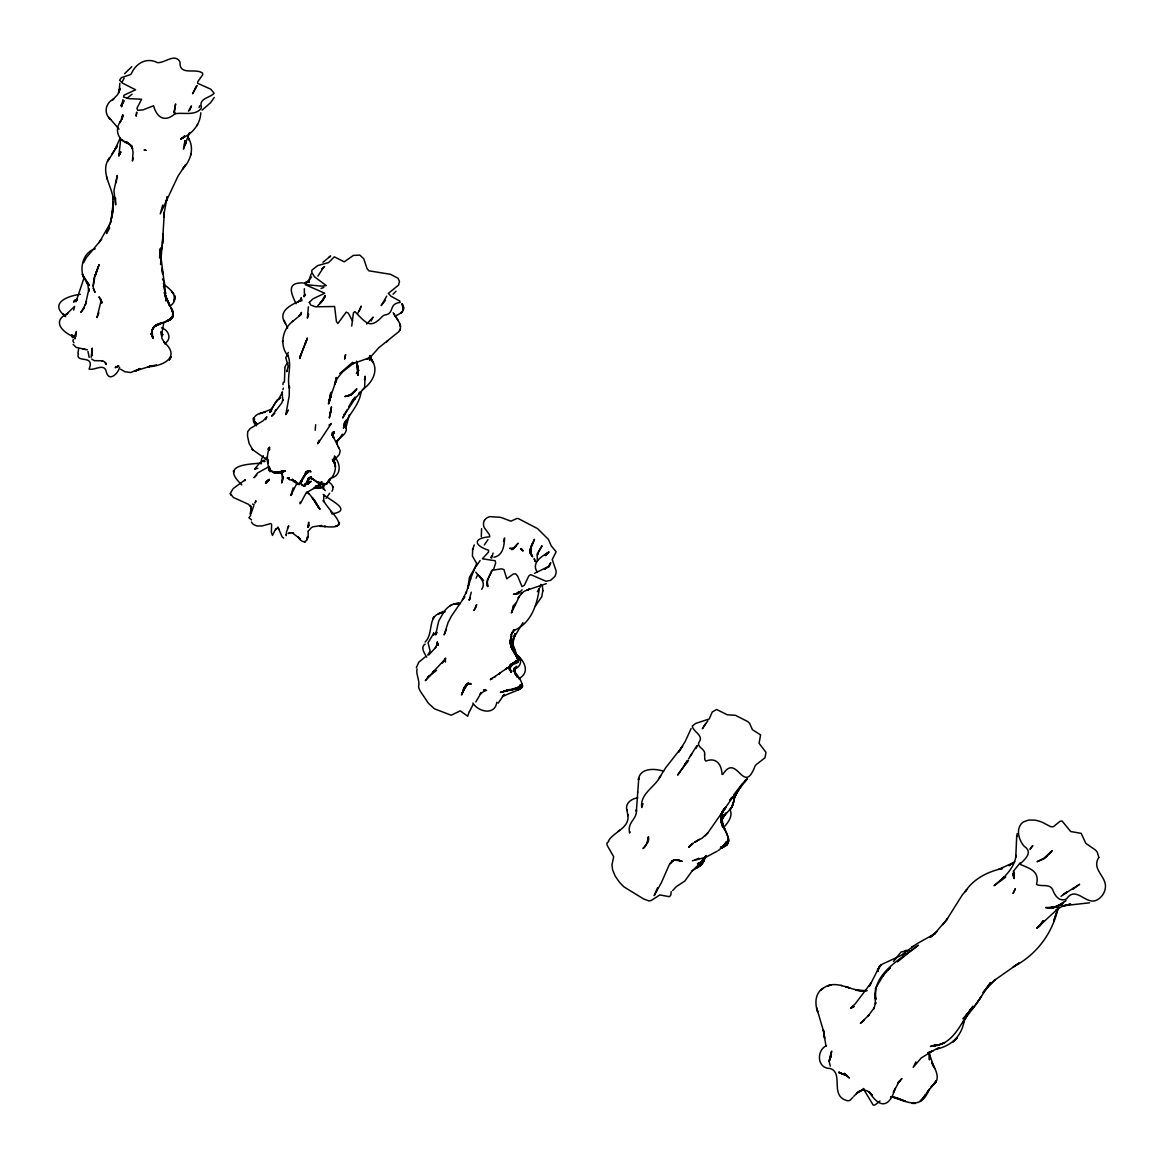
<?xml version="1.0" encoding="UTF-8"?>
<svg xmlns="http://www.w3.org/2000/svg" width="1164" height="1164" viewBox="0 0 1164 1164"><rect width="100%" height="100%" fill="white"/><g stroke="black" fill="none" stroke-linecap="round" stroke-linejoin="round"><path stroke-width="1.5" d="M636.388 809.606L636.373 811.293L638.774 778.076L638.41 779.909C639.545 767.658 654.881 768.24 663.596 771.252M510.254 641.495L511.985 647.97L510.763 644.594L511.433 640.898L510.807 645.642L513.193 650.618L510.909 645.307L511.127 642.819L511.098 646.107L510.487 640.433L510.618 644.478L512.64 649.148L510.458 643.794L511.127 636.475L510.123 641.64L511.724 635.66L510.254 642.077L512.378 648.814L510.807 644.74L511.927 640.84L510.865 643.765L511.476 647.926L510.56 644.201L510.72 638.454L510.356 643.139L512.16 649.658L510.851 646.02L511.316 647.504M518.256 660.905L517.383 662.214L518.082 658.198L518.14 661.167L516.743 662.753L518.475 659.391L517.878 657.544L518.3 660.963L516.903 655.623L518.518 659.421L515.565 653.557L518.475 659.391L517.907 661.618L515.827 663.131L518.256 660.905L517.82 657.747L517.66 662.112L518.489 660.716L515.201 663.698L516.903 662.723L516.001 663.247C522.854 658.577 512.757 651.709 511.2 646.529M830.689 1056.883L830.732 1053.42L831.154 1056.956M119.834 83.357L119.135 92.363L119.761 88.158L118.772 92.873L119.877 88.77L117.739 94.488L112.661 99.9L113.796 98.882C105.444 102.796 103.232 113.534 110.667 119.499L108.95 117.448L119.004 129.131M445.521 658.664L444.168 660.948L445.477 658.097L445.405 662.069M115.556 197.967L115.658 204.879L113.927 190.605L117.215 175.488L116.167 182.719M929.323 1053.522L929.367 1051.98L929.469 1059.909L929.323 1053.522L933.703 1066.515L931.724 1062.383C935.259 1068.959 941.196 1078.81 933.324 1084.877L936.22 1081.371L931.069 1087.132L936.438 1080.73L926.5 1093.272L929.338 1089.126C920.753 1110.82 907.789 1101.77 890.955 1096.663M830.79 1055.748L830.878 1052.693L829.976 1060.084L831.678 1051.107L829.117 1061.335L830.281 1066.122M91.781 352.692L91.912 354.962L92.262 348.094L91.127 357.333M542.846 590.381L541.784 596.725L535.353 605.978M671.192 891.624L670.828 895.043L669.46 896.702L659.799 894.941L651.374 900.398L648.886 900.921L643.416 898.855L624.355 887.128A38.354 31.341 36.4 0 1 619.277 881.977L615.29 876.274L612.599 869.857L611.973 864.75L613.675 856.719L607.128 845.268L606.939 842.983L608.728 841.616M637.566 792.48L637.596 791.826M160.574 264.534L162.131 245.022L160.516 254.596L162.596 242.709L162.887 234.11L162.451 243.64L164.328 211.921L163.775 217.086M323.272 483.322L322.428 487.527L313.567 488.371L320.798 488.036L317.205 488.356L320.828 486.843L318.092 488.327L320.347 487.803M345.213 425.369L345.301 423.609M269.35 449.988L269.175 447.5L267.836 449.129M261.071 463.97L261.58 458.994L263.282 455.779M120.649 139.753L118.844 156.049L120.241 152.804M174.527 110.827L175.604 103.916L174.134 111.904M720.822 817.856L721.476 822.25L721.287 814.189L721.258 822.104L721.287 814.189L726.103 807.016L721.36 813.68L724.765 808.122C719.614 813.301 720.109 820.882 722.757 827.095L720.792 819.514L720.734 817.113L721.491 822.89L720.763 816.822L721.956 812.632L720.734 818.714L721.898 824.272L720.691 817.623L720.865 815.848L722.015 824.592L720.822 817.856L722.524 811.905L720.691 817.623M315.182 430.287L315.648 424.714M308.3 527.19L308.707 522.185L308.271 527.277L308.62 524.644M352.503 320.245L351.703 326.08M184.669 141.993L183.446 149.152L189.485 132.638M486.93 584.037L487.061 582.451L487.731 586.612L487.178 580.356L492.503 569.574M1013.538 875.532L1013.859 871.865L1013.757 877.612L1013.044 873.553L1014.004 878.616L1013.408 871.181L1020.144 862.888M122.948 99.609L121.507 106.841L123.078 102.083L120.94 105.633L124.359 100.788M308.053 531.861C309.202 540.78 303.789 545.989 298.071 537.026L300.268 538.947L292.135 532.705L293.575 532.865L289.021 533.039L289.923 532.617L288.177 533.607M403.617 307.994L403.21 306.03L403.37 309.77L402.046 303.862C405.13 308.867 403.995 311.981 395.891 315.75M164.357 285.253L164.444 282.488L162.407 278.967M369.919 357.785L370.167 355.558L369.774 360.52L369.352 357.13M469.267 711.539L467.681 716.224L460.26 710.84L451.181 715.234L436.98 709.778A11.844 9.632 24.6 0 1 433.997 708.425L428.425 703.303L420.379 691.314A18.668 15.117 24.2 0 1 418.545 686.891C420.175 680.62 415.635 674.116 417.09 669.009M78.643 348.705L77.944 353.085M136.61 112.326L136.173 116.153L136.77 112.341M86.442 301.331L85.292 304.968L89.002 288.759L88.726 291.495L87.911 284.874L82.28 274.18L83.75 277.76C79.297 267.516 83.357 251.948 95.23 248.79M491.615 558.065L493.07 553.06M1016.783 835.868L1016.652 836.916L1017.191 833.555M122.235 118.699L122.729 114.712L122.06 119.412L122.729 115.396L120.038 122.715L120.75 121.027C113.897 129.771 118.393 141.062 128.637 143.609L125.217 141.688L129.67 144.554L132.667 148.701L131.808 146.402L133.074 152.018L132.42 161.069L133.176 158.071M271.619 524.367L271.358 532.515L272.463 535.411L275.635 528.994M511.636 646.908L512.189 642.732M1016.696 836.523L1015.779 857.155L1015.983 855.38C1015.168 865.245 1008.169 873 1001.52 879.722L1004.299 876.914L994.071 885.702L1005.754 877.03M308.387 306.83L307.398 318.15L308.722 314.207M329.645 400.387L328.961 402.846L330.401 395.731L328.481 404.01L330.591 393.578M636.388 810.202C637.174 819.311 626.989 822.293 629.666 832.435L629.608 831.663L629.637 832.988M282.925 384.629L283.288 382.243M515.23 654.619L514.226 647.519M159.512 257.811L160.647 247.961L160.763 260.925L160.37 248.805L160.268 257.811L160.312 252.37L165.652 293.692L163.498 286.388M200.79 112.748C200.397 124.417 192.075 134.064 181.599 138.429L184.188 137.003L180.929 139.185L184.669 135.926M323.883 496.111L323.577 501.611L323.286 500.316C329.485 512.306 354.249 530.362 324.13 526.419L325.629 526.492L320.173 526.361M329.761 399.645L330.256 396.589L329.383 401.376L330.605 394.625L329.732 399.092L335.901 381.239L334.723 384.236L337.254 378.533L342.027 372.349L340.499 373.513L353.972 362.921L352.648 363.779L370.137 357.508L378.737 347.774L398.67 331.798L400.372 329.136L399.674 330.503C402.759 324.494 396.357 318.616 393.738 313.683L395.513 316.535L393.17 312.694M437.111 632.445L435.612 634.846L438.741 620.965L443.702 612.191L443.018 613.224C446.438 607.55 452.563 602.516 459.591 603.563L458.281 603.534L459.998 603.65M164.24 212.721L166.743 199.16M829.466 1059.211L829.117 1061.335M112.137 215.544L113.272 206.377L111.089 220.243L112.85 211.164M91.752 351.222L91.985 349.797M334.228 458.689L334.039 459.431L334.97 456.317L334.286 461.584M162.669 205.082L160.254 213.856L178.092 175.968L185.556 164.837L182.515 169.071C190.765 160.879 194.795 147.828 188.059 137.498L189.223 140L187.724 136.668M648.028 842.067C649.134 827.633 648.464 846.126 642.935 848.541L647.664 842.751M190.983 154.885L191.202 153.648M878.005 971.213L878.282 969.568M648.45 840.961L648.61 838.88M329.572 400.532L330.096 397.564M84.317 277.119L75.951 301.723L77.159 299.803L73.463 302.014L77.421 299.41M159.875 256.196L160.457 253.126L159.701 255.978M284.904 367.518L284.409 382.156M311.166 273.904L308.867 280.437L305.608 283.041L307.863 281.95L304.124 283.259M512.917 607.957L513.44 605.222M324.683 483.584L323.141 489.026M265.13 412.332C257.651 412.347 248.398 418.793 256.502 425.806M253.214 418.851L253.446 417.76M472.759 548.826L472.584 549.626L474.286 544.898M111.206 219.821L113.33 201.663L112.966 210.335L112.864 196.512L113.345 199.495C111.948 185.716 99.42 171.064 109.591 157.693L107.903 160.996L117.215 146.228L114.858 149.53L120.227 138.036M166.758 199.015L166.103 202.1L167.281 196.614L167.092 197.473M481.576 528.689L481.299 536.691M281.717 483.002L283.405 477.138M329.179 402.147L329.79 399.485M721.578 813.403L721.127 819.994L721.127 815.906L723.833 809.737M265.377 459.053L265.61 458.092M538.03 554.573L538.365 553.206M251.351 512.291L250.944 513.95L253.694 505.933M513.048 607.201L511.447 612.948L519.362 596.317L518.111 597.961L522.389 592.549L521.094 594.047L523.96 591.443L529.489 589.028L527.103 590.119M73.696 310.046L74.641 306.365L65.621 315.022L67.803 313.451C50.59 321.482 63.351 332.948 75.151 337.487L71.47 335.145L74.787 337.997M282.925 389.678L283.332 388.107M329.019 401.667L329.441 400.052L328.903 401.711M540.823 584.372L540.111 587.078L541.1 584.895M111.147 220.025L106.506 233.484L109.736 227.955M306.685 540.154L307.616 536.619L307.267 537.957M324.989 295.7L321.497 301.767L322.821 299.934M469.412 599.664L471.231 592.2M472.671 549.219L472.424 556.043L477.051 564.104M344.704 424.904L344.951 424.118L344.064 426.824L345.155 423.23L343.424 428.25L346.101 420.233M530.973 549.102L531.381 547.662L530.799 553.264L531.41 554.922L530.813 552.376L532.195 556.305C527.234 551.401 532.283 544.185 534.451 539.339L531.744 546.396M250.1 514.11L251.162 508.319L251.409 509.978L250.449 505.423L250.842 506.966L248.368 504.259L233.382 497.479L230.268 493.492L233.106 488.647L245.4 479.597L244.833 480.776M308.576 525.197L307.631 527.147L308.547 525.764M436.165 632.765L436.354 632.052M282.488 479.641L281.921 482.187L282.808 476.149L282.605 478.579L281.586 473.05L282.561 474.286L280.786 472.482L277.396 472.308L283.87 471.609L278.574 472.337M293.139 487.789L291.015 495.151L295.889 485.199L298.1 483.511M163.92 322.297L161.49 334.941L161.941 338.477L165.637 344.399L163.717 341.94C181.264 356.751 163.586 366.049 148.235 366.776L151.014 366.005L134.879 371.069M486.901 583.208L488.109 579.221M731.647 807.321L733.946 800.89L731.909 806.972L724.837 815.295L725.419 814.698C719.73 818.438 722.306 825.567 725.027 830.238L721.491 820.518L721.869 822.031L722.582 817.914L724.168 816.037L722.087 819.5L723.208 826.353L722.698 825.014M300.167 502.077C298.828 509.163 305.332 491.615 307.616 492.241L306.292 492.794L319.009 485.388L321.904 481.823M349.287 414.821L345.795 428.236L345.926 426.635C348.909 435.656 334.912 437.78 337.458 444.648M94.706 277.439L93.105 286.46L94.211 277.483L99.144 264.621L95.259 275.446L98.183 267.022L97.936 267.735M332.38 434.274L333.923 432.513L332.38 434.274L332.759 436.704L332.38 434.274L334.374 431.771L332.424 435.147L332.438 432.339L333.646 437.548L332.409 434.056L333.632 431.917L332.438 434.812L333.122 432.906L332.933 436.063L340.179 450.73L339.306 454.571L333.224 461.206L333.515 459.896L333.69 461.832L333.355 460.289C337.807 467.113 334.432 476.658 328.204 481.081L329.965 479.626L327.39 482.798M319.096 440.298L317.816 443.819L331.289 423.507L328.99 425.122M364.594 387.699L365.118 376.219L364.565 379.653L365.22 377.282L364.696 378.897M732.956 804.368L735.939 792.815L733.713 799.362L736.172 793.455L733.713 798.373L737.496 791.607L734.018 797.646M304.633 295.234L304.051 296.82L305.084 294.303L304.444 296.136L304.342 288.657M325.062 295.627L324.523 297.402L325.105 295.54M657.514 887.768L654.197 895.611L661.414 882.559L669.213 864.852L672.676 860.633L675.557 859.716L672.676 860.633L670.086 863.557L673.723 860.269L677.855 860.08L674.771 859.934L671.861 861.331L673.723 860.269M95.084 276.174L96.627 271.387M344.326 426.068L344.951 424.118M416.348 667.772L418.72 662.287L425.326 656.816M286.504 531.89L288.759 525.866L287.363 528.165M549.277 566.635L550.616 563.027M469.558 711.495L473.035 704.584M359.167 311.37L361.247 306.03L357.493 313.974M511.651 671.715L511.985 670.915M332.089 435.321L334.272 432.411L332.133 434.783M344.573 425.282C348.051 414.879 359.298 405.436 360.986 392.283M306.598 340.223L307.369 337.967L299.948 357.246L306.598 340.223L305.186 343.889L305.594 342.798M358.905 393.679L359.429 392.166M265.654 419.68L266.876 416.785L263.122 420.786L250.289 428.454L247.728 431.611L247.481 436.005L249.169 443.615L252.966 450.061L252.195 449.377M196.381 86.078L192.584 93.775L197.225 85.554M255.353 502.382L255.935 500.782L254.974 503.11M705.253 857.97L702.328 863.79L697.192 867.718L700.437 865.594L704.205 860.763L700.437 865.594L692.129 870.905L684.869 881.017L676.328 886.619L672.617 890.606M877.569 971.285L879.344 966.906L882.152 964.199L900.47 955.775L916.81 943.829L935.536 933.339L929.876 937.457L936.86 931.506M189.587 110.507L191.463 105.895L188.379 111.162M503.488 541.566L504.579 537.943C504.201 545.494 503.154 555.635 493.929 557.236M491.761 556.523L492.023 555.839L490.611 557.672M488.531 578.072L491.615 571.218M538.801 551.809L542.017 545.8L537.099 554.02L537.404 561.193M74.161 337.415L76.373 331.536L75.922 336.585M915.908 1061.859L913.202 1067.359L921.35 1057.858L933.179 1050.626L927.708 1053.085L939.115 1047.818L936.249 1049.084C951.192 1046.145 961.944 1035.902 964.156 1020.566L963.123 1022.763L967.415 1015.154L964.825 1018.98L976.683 1003.528L990.506 982.576L983.013 992.601L994.973 979.855L994.216 980.452L1019.024 963.05L1013.233 966.92C1036.6 954.786 1052.765 933.106 1058.134 907.513L1053.726 920.913L1058.483 907.76M371.127 320.973L373.12 317.088L366.675 324.043M877.569 971.373L879.344 966.906L869.217 986.505L871.414 982.445L855.365 1003.674L850.477 1008.228L853.896 1006.584L851.16 1007.849L853.067 1006.875M199.044 107.554L199.801 105.648M285.122 366.733L285.427 365.962M736.172 793.455L735.357 795.478L738.951 789.177L735.27 795.449L736.783 791.942M469.529 582.364L467.724 588.548L469.514 577.082L475.567 566.766M481.736 589.304C486.479 582.16 479.481 577.417 475.829 572.193M511.52 612.366L512.306 610.445L511.825 611.609M470.154 579.745L476.803 563.274M98.911 312.81L96.961 317.583L101.006 301.156L98.984 296.82L100.642 299.119M369.483 358.439L370.167 356.81M550.747 562.663L548.331 566.621L544.548 569.341L548.695 566.432L534.422 573.386M318.209 442.946L318.747 441.694L318.019 443.382M532.661 543.035L531.162 546.469M329.688 493.245L326.095 498.265M476.163 566.417L480.106 560.524M85.423 304.59L80.883 312.432L84.39 307.834M304.022 475.378L299.061 484.704L294.667 480.761L296.544 483.075L291.742 479.612L293.575 479.917L289.72 479.859L287.566 477.982L288.992 477.997L287.537 478.128L289.079 477.662L287.523 478.317M691.125 728.519L685.218 741.453L678.612 752.06L682.628 746.139L665.648 767.818L659.231 778.032L660.657 775.864C655.376 787.068 639.807 793.397 641.728 807.525L643.008 803.655M304.604 474.097L305.914 472.075M338.797 439.483L342.362 434.216M476.091 578.159L477.764 574.565M464.538 687.939L462.326 692.798L466.691 684.374L470.358 683.501L467.433 683.719L464.087 688.375C463.694 685.945 472.046 680.882 466.633 684.461L463.185 690.587C462.123 688.375 470.78 681.449 467.433 683.719L462.748 691.692L468.175 683.326L464.945 687.153M282.488 392.093L278.778 398.932L279.695 398.044L275.141 403.079L269.728 412.376L271.619 411.023L270.63 411.474M120.27 152.644L118.903 155.569L120.547 152.339M425.093 642.033C433.997 633.885 426.955 615.407 441.374 612.962L438.45 613.792L442.931 611.507L445.128 611.726M537.375 591.719L539.398 588.257C536.924 605.004 531.322 623.118 513.877 630.524L514.721 629.782L510.909 635.238L513.6 629.87M83.502 262.773L86.485 257.448L101.719 239.187M343.831 424.103L345.111 421.47M514.604 604.945L515.434 603.272M445.463 658.751L434.027 671.002M465.251 686.644L461.482 694.995L466.328 684.81L461.89 693.904L465.6 685.945M511.36 634.322L512.698 631.659M119.63 367.271C118.321 373.135 109.416 382.345 106.462 372.422C104.702 362.208 94.91 370.778 89.046 369.09C95.404 353.943 75.209 363.706 78.323 353.769M345.199 413.366L342.711 417.992L347.25 409.583M735.852 794.561L740.173 787.388M331.958 491.252C334.577 487.512 331.638 482.769 327.521 481.881M695.927 748.496L697.527 745.44M428.832 654.881L435.831 647.344L435.307 647.926L437.475 643.314L437.664 645.336L437.213 641.83L438.319 645.205M214.292 97.5L210.524 102.781L202.1 110.144M287.377 370.443L286.751 371.607L288.177 366.194L285.762 357.785L288.279 352.445M1042.755 921.262L1041.285 923.954L1042.9 921.059M122.06 82.047L124.155 78.192M357.333 372.786L358.556 370.545L357.988 371.52M335.785 378.387L336.294 377.5M348.778 406.774L352.605 399.979M484.282 544.999L487.963 539.645M475.727 606.4L476.716 604.64L473.923 610.562L475.989 606.997M111.7 154.754L114.159 150.418M111.38 221.378L99.115 242.578M287.173 412.172L285.835 414.559L289.239 395.687L289.312 386.244L289.487 388.383C286.359 377.136 292.455 365.569 287.668 354.831L288.381 356.475C278.938 345.562 282.241 329.005 293.357 320.798L292.484 321.555L300.254 315.168L298.842 316.332L301.447 312.447L301.2 314.731M386.754 296.136L381.137 305.579L385.473 300.356M308.926 478.142L306.845 482.914L309.246 477.706M1029.995 849.56L1032.817 845.559L1030.227 848.483M469.892 580.007L470.663 578.654L465.906 593.64L466.502 591.749L462.37 599.838L464.771 596.666L451.501 615.974L448.125 622.391L444.124 634.933L446.438 629.375M522.098 589.857L518.504 593.742L513.426 594.28L516.394 593.887L519.333 591.603L514.997 594.382L516.394 593.887M705.544 856.34L700.277 863.019L706.242 855.453M120.372 152.688L118.961 155.088L120.852 151.8L118.99 154.157M519.508 686.091L516.991 688.521L512.422 689.568M288.497 410.034L286.635 413.089M1041.838 922.485L1040.092 925.365L1041.896 922.732M364.739 387.452L354.322 399.456L355.151 398.452L344.209 415.199M691.867 753.661L688.521 758.943M705.704 723.397L702.358 728.737L707.887 720.749M696.596 746.109L690.427 755.945M266.149 483.38L267.967 480.514L265.465 482.987L267.865 480.747M475.829 701.892L481.343 692.609L479.975 694.311L485.155 690.383M196.803 125.814L197.618 124.548M304.328 475.974L306.83 472.759L300.443 482.929L302.218 480.15L300.341 482.769L302.16 480.499L300.254 482.522L302.131 480.659L300.152 482.172L301.942 481.532M687.56 760.441L686.134 762.653M685.654 763.395L685.145 764.166L687.109 761.154L677.623 775.137L688.521 760.543M893.472 961.508L901.082 951.992L909.055 950.333M498.177 703.129L504.23 694.413L502.412 696.625C520.584 687.735 529.635 690.587 513.979 670.813L514.575 668.893L514.721 673.229L517.369 677.142L514.124 671.293L515.259 668.267L514.197 670.028L515.128 673.854L514.488 669.271C521.603 666.346 522.971 658.911 516.074 654.401L516.889 655.376L512.204 647.548L513.761 651.665L512.306 648.435L512.436 645.656L515.026 633.507L513.077 639.938L515.055 634.744L513.411 638.483L522.927 622.711M741.192 785.816L739.271 788.741L741.308 785.744M977.862 1001.797L981.47 996.311L972.668 1008.708L973.962 1006.991M282.066 392.166L282.881 400.722L282.808 399.732L281.848 402.831L271.619 416.159L274.748 413.438M311.559 276.945L308.504 281.106L304.997 282.677M275.737 409.873L275.17 410.688M968.244 1013.116L972.973 1006.365L968.244 1013.116L972.202 1007.282C961.333 1021.614 953.84 1045.141 932.539 1045.97L938.431 1044.937L930.429 1046.465L935.9 1044.588M874.586 1105.072L873.189 1105.087L863.179 1088.442M513.761 689.306L518.649 687.313L515.085 689.001L518.053 688.011L519.842 685.872L518.053 688.011L513.761 689.306L517.791 687.924M285.835 365.22L287.959 362.877M358.294 370.807L356.373 373.498L358.003 371.258M1041.751 922.805L1038.885 926.835L1043.802 920.913L1036.76 928.246L1058.134 908.546L1055.995 910.117L1061.408 906.727L1070.618 904.05L1062.907 905.796L1089.504 902.813M254.465 418.4L254.334 421.383M697.6 840.554L694.355 842.43L702.198 838.109L707.988 832.682L733.16 796.627L731.981 798.257L747.361 778.716L744.393 782.237M124.563 73.739L131.779 66.712M852.848 1097.332L850.215 1100.155A5.965 4.758 49 0 1 845.748 1100.198C830.034 1094.786 843.827 1072.99 830.121 1068.465C816.779 1068.581 816.371 1050.204 826.44 1045.679M309.318 477.938L308.329 479.262L310.279 477.822L308.969 478.389L304.721 486.159M743.389 782.819L745.557 779.938M546.876 553.875L545.509 555.679L548.564 552.114L544.679 555.344L549.001 551.896L545.887 554.733L548.288 552.58C541.551 556.232 531.279 562.896 537.041 571.83M270.019 468.001L268.782 470.46L268.855 467.913M356.97 372.567L358.818 370.137M328.277 481.867L325.149 484.486L322.195 484.006L325.149 484.486L327.055 483.467L325.149 484.486L318.878 482.856M733.844 794.692L742.559 783.285M969.001 1012.025L970.107 1010.614L965.902 1015.692L970.47 1010.192L962.861 1018.806M317.845 276.13L323.65 267.327L321.89 268.986L324.552 266.585M724.212 826.847C728.388 822.148 733.233 815.848 729.886 809.286M608.423 840.903C614.01 831.547 630.568 827.764 627.716 814.451L627.862 815.6L626.916 809.46L627.105 810.726C624.442 803.626 631.514 798.519 637.799 797.849M729.61 800.061L731.763 797.384M321.599 482.158L319.765 484.675L316.099 486.436L319.009 485.388L316.041 486.363L319.562 485.082L315.182 486.377M935.012 933.266L947.496 918.643L946.07 920.768L962.352 894.84L966.789 889.558L965.189 891.74C973.25 878.864 988.047 871.516 1002.524 868.417L998.828 869.304L1013.378 862.684L1008.882 865.681L1014.732 861.753M692.129 870.905L703.041 860.443M942.898 924.638L945.575 921.379M352.881 399.703L355.049 397.07M700.684 862.713L704.496 858.246L700.117 862.844L704.278 858.712L701.034 862.582M321.657 301.432L323.126 299.686M866.525 990.462C852.223 992.892 837.367 978.24 823.646 987.945C815.018 992.543 814.596 1003.572 817.652 1011.734L816.662 1007.864L823.966 1032.672L823.355 1029.995L825.974 1046.058M1050.292 852.659L1052.227 850.578L1043.963 858.799L1037.066 861.709L1043.919 858.246L1050.859 852.004L1048.939 854.158M396.022 291.233L393.039 294.23M705.166 835.839L707.988 832.682M170.642 305.666C179.969 298.493 171.21 289.167 164.037 284.773L165.535 286.475L163.397 283.579M321.482 301.796L317.67 305.812M362.411 389.809C372.058 382.854 379.449 370.88 371.592 359.414L373.018 362.775L370.036 356.155M888.176 969.961L890.227 967.721L882.588 976.203L883.956 974.414L875.488 988.338L875.517 998.392C872.665 972.886 901.256 958.889 918.323 945.212L909.157 952.312M264.141 460.1L259.616 463.054L254.872 468.888L256.342 468.117L254.712 468.932L257.87 468.35M721.753 817.303L726.161 812.748M853.794 1096.313L857.781 1092.414L856.369 1093.578L864.197 1089.038M701.499 862.029L704.889 857.533L700.233 863.251L701.994 861.622M305.026 474.868L310.09 470.925L309.26 470.998M442 663.291L444.401 660.774M386.594 341.954L387.757 340.732M432.819 672.21L434.376 670.682L433.212 671.817M900.15 1080.498L897.648 1083.015L901.925 1078.519L897.808 1083.684L898.419 1082.84L893.326 1092.312L895.232 1088.282C889.616 1107.182 880.246 1109.248 869.086 1091.934L872.374 1095.266L868.111 1091.366L863.222 1089.489L858.203 1091.89L863.222 1089.489M1045.345 857.664L1047.556 855.511M433.546 671.483L425.326 680.649L429.007 676.226L429.865 675.484L427.508 677.724L436.471 670.377M700.655 862.422L703.551 859.949L700.35 862.48M721.724 817.201L724.197 814.844M116.342 367.46L118.03 365.874M1073.193 889.034L1079.639 884.262L1063.401 894.519L1067.33 891.755M339.713 373.513L351.15 363.605M989.953 984.366L994.973 979.855M511.549 664.775L513.848 662.607L510.414 665.633M267.996 467.593L269.277 466.458L257.564 473.006L253.97 477.706L256.837 474.999M275.621 529.78L278.225 527.481L276.421 528.718M518.62 678.758C530.871 672.385 524.222 660.395 516.059 654.023L517.092 655.841L511.869 641.262M851.844 1007.617L853.576 1006.089L852.441 1007.006M322.923 262.307L330.256 256.342L329.179 256.924M351.644 363.197L352.677 362.31M875.43 1104.651L879.984 1100.984M1065.977 900.732L1057.931 906.32L1047.92 907.862L1054.991 907.251L1057.931 906.32L1050.088 907.993L1055.879 906.974L1062.034 904.035L1055.297 907.163L1049.55 907.964L1055.588 907.076L1061.743 904.224L1055.297 907.163L1049.011 907.935L1054.38 907.411M701.223 862.364L699.811 863.572L700.83 862.728M165.099 343.264C172.185 338.826 168.547 329.907 161.505 327.797M427.712 655.07L430.142 651.171L428.061 642.703L433.765 633.289L433.721 634.86L433.561 632.94L433.808 634.715M513.804 668.558L516.7 666.245M269.059 479.626L266.032 482.158L269.306 479.524M907.876 953.36L897.531 961.857M1061.001 896.353L1066.733 892.177M180.929 139.185L184.494 136.275M250.784 515.303L248.921 517.762L251.57 519.915M126.891 98.3L132.056 94.197M505.409 669.518L507.766 667.656L490.291 679.66L492.008 678.714M490.975 679.281L492.256 678.277M823.166 988.323L820.445 990.433M930.72 936.802L932.597 935.347M499.356 673.723L500.331 672.967L498.643 674.262M618.084 831.387L619.568 830.267M506.718 668.485L516.641 660.439L514.721 662.84L510.647 664.629L516.219 661.836L513.295 663.684L515.201 662.913L510.647 664.629M912.969 946.463L911.514 947.525L914.133 945.619M269.175 479.539L266.745 481.314L269.291 479.466M864.546 1019.999L860.312 1023.389L869.304 1014.732L868.199 1015.954L874.309 1007.617L873.858 1008.941L875.648 1002.422L875.488 1003.921L874.79 993.474L875.837 999.629L875.474 998.145M699.375 839.259L695.403 841.819M308.053 531.002L308.591 530.624A10.098 7.799 17.7 0 0 309.9 529.329L311.05 527.961A6.693 5.165 18.2 0 1 312.971 526.812L321.773 525.444M283.71 538.088L282.183 536.997L277.876 527.161L278.88 529.3M1063.343 902.289L1058.221 905.81L1060.491 904.37M306.059 471.915L309.566 470.983M902.711 955.193L905.723 953.171M306.205 471.798L307.442 470.969M329.659 256.662L330.663 256.007M494.467 677.23L495.5 676.56M718.435 850.447L724.546 845.399L726.365 843.216L722.146 847.392L726.656 841.47L723.31 846.504L727.602 842.43L724.546 845.748L721.302 847.348C733.917 845.559 726.438 831.882 722.917 825.683L725.23 830.63L721.447 821.057M306.918 483.569L305.128 484.675L307.66 481.168L305.812 484.209L311.283 481.285L308.285 483.642L305.346 484.122L309.144 483.031L305.681 484.166L307.485 484.093L309.828 482.071L307.776 483.962L305.128 484.122L307.325 484.151L304.997 484.049L307.485 484.093L306.452 484.195L309.842 477.997L307.281 481.183L309.42 478.244L307.529 480.208L310.701 477.982L313.392 479.233L309.9 478.069L307.791 479.219L310.424 477.982L308.082 478.259L310.701 477.982L314.164 479.874L311.297 478.069L318.179 482.784L321.773 482.944L319.489 483.191L316.011 481.387L321.191 483.613M451.734 604.785L450.337 605.629M263.995 461.788L265.159 461.104M512.335 664.004L513.775 663.218L511.505 664.324L515.667 661.719L509.817 664.935M1072.582 888.729L1074.328 887.71M425.166 644.041C420 647.038 424.656 653.63 426.737 657.209M717.33 851.088L705.748 857.301L692.434 860.807M698.444 863.441L701.907 861.549M136.086 370.938L139.971 368.595L130.746 372.524L124.941 371.752L120.59 369.206M697.818 859.017L699.113 858.348L694.544 859.992M546.251 583.702L527.394 589.973M518.969 687.327L516.394 688.622L520.774 686.076L517.529 688.273L514.342 689.001L520.643 686.687L502.761 691.707L514.532 689.248M518.94 689.481L517.951 689.961L520.614 688.652M720.501 847.596C724.997 847.159 729.974 843.464 728.344 838.487L728.067 843.216L726.118 845.384L720.909 847.625L727.107 844.497L720.909 847.625M721.418 847.203L727.078 843.9L722.96 846.941M483.977 690.921L485.373 690.339M271.809 470.809L269.655 471.667M280.67 397.637L277.163 400.009L270.79 410.194L271.809 409.03L259.732 413.831M1059.109 904.995L1052.183 908.109L1057.741 906.101M296.529 484.399L298.813 483.395M76.868 299.526L74.103 300.705L77.391 299.323M851.815 1007.427L853.896 1006.584M484.18 690.819L486.552 690.383L483.54 689.816M118.83 365.903L115.105 367.664L117.724 366.689L115.716 366.631L117.68 366.936M321.017 288.483L323.839 287.421M330.809 478.142C341.532 475.887 340.819 463.883 334.781 456.986M502.164 691.765L500.389 692.405L509.876 689.583L504.041 691.11M701.79 862.175L697.454 863.761L699.157 863.179M306.19 484.326L307.674 483.802L305.463 484.282M721.302 847.348C726.773 846.985 730.25 841.325 727.762 836.436L728.504 841.674L727.296 844.249L720.632 847.479M80.345 294.332C67.905 295.758 48.728 303.164 65.111 316.099L63.365 314.105L65.591 316.652M261.536 463.083C245.677 464.421 220.636 465.062 241.879 484.893M174.789 113.927C164.662 122.729 156.791 117.535 153.561 105.764L143.085 109.853L137.701 110.318L136.945 108.267L141.644 99.231L128.971 98.634L123.559 97.034L123.995 95.201L135.577 89.774L122.758 83.27L119.586 80.272L121.362 77.639L129.582 74.903A10.301 6.562 13.8 0 0 131.226 73.958C135.621 63.584 146.3 56.876 157.475 62.638C164.764 63.293 175.124 52.598 180.027 62.099C179.183 76.213 195.246 67.759 202.507 73.041L202.74 74.787L197.807 81.596L197.647 83.299L210.742 89.177L214.132 93.266C209.971 98.023 198.578 98.154 201.401 107.117A10.345 6.693 15 0 1 200.761 108.965C194.752 115.498 184.77 112.733 176.884 113.505A10.927 7.115 14.8 0 0 174.789 113.927L174.062 111.395L174.542 113.359M1055.297 907.163L1058.236 906.189L1054.991 907.251M318.951 483.089L320.973 482.478L317.743 482.449M270.848 523.509L262.22 525.939L256.953 525.997L253.257 524.397L251.366 522.039M335.159 526.317L337.589 525.662M506.616 690.47L504.609 691.023L508.508 690.136M455.226 603.738L458.805 603.505L453.596 604.131M506.486 690.441L507.577 690.179M307.529 282.416L309.289 281.994L306.365 282.619M308.271 282.226L309.289 281.994M282.619 471.435L285.326 470.809C267.589 480.194 264.446 459.722 269.568 447.209L269.582 449.915M275.926 472.657L274.049 472.555L277.672 472.511L273.656 472.497L282.095 471.566L275.199 472.642L281.543 471.726L276.828 472.584M156.412 364.929L148.235 366.776M278.763 472.308L274.908 472.584L285.471 470.911L274.471 472.584L282.867 471.391M278.938 472.264L275.141 472.584L282.983 471.376M279.127 472.22L275.373 472.569L283.099 471.362L279.52 472.133M278.021 472.453L276.334 472.628M283.216 471.362L275.868 472.511M310.599 477.109L311.385 477.051L309.813 477.167M303.047 282.925C285.922 282.226 291.262 293.648 296.063 303.673M509.788 689.961L513.193 689.481M276.435 472.628L278.487 472.366M906.465 950.333L905.243 950.45M308.838 470.853C306.612 471.522 308.897 470.111 311.021 471.827L309.013 470.882M890.591 1097.041L893.414 1096.968L905.679 1101.377L897.08 1097.856L891.188 1096.779M306.132 484.209L307.18 484.195L305.812 484.209M674.771 859.934L682.279 861.345L677.579 859.905L681.115 861.025L678.743 860.312M911.863 1103.385L915.442 1103.428M456.637 603.505L459.591 603.563M91.636 359.036L94.313 360.651L102.665 360.796L101.705 360.724L104.425 361.713L106.099 364.536L105.677 362.513M867.078 990.71L855.802 990.186L862.131 991.19M73.157 344.428L76.126 347.352L85.365 349.447M82.746 348.996L87.416 349.826M841.092 985.428L842.081 985.602M320.697 483.584L323.447 484.137L320.406 483.453M848.672 987.625L845.34 986.621L849.705 987.945M273.293 472.395L272.347 472.046M838.735 1072.437L847.305 1075.754L838.88 1072.422L847.028 1075.9L843.9 1073.659L849.444 1078.024L844.293 1073.295L846.606 1075.812M252.53 504.041L254.203 504.754M522.403 550.456L523.233 550.834L521.094 548.695L522.752 550.659L521.297 549.423M122.22 139.971L124.155 141.193M330.867 511.854L332.453 513.324L331.798 513.833C354.103 510.603 328.932 499.72 323.257 494.409L324.45 495.937M472.846 703.071C478.171 711.67 494.031 715.671 496.722 703.129A16.893 13.633 26.2 0 0 496.824 702.227M316.346 481.62L317.859 482.623M300.719 483.758L304.037 486.014M126.701 141.819L132.027 146.067M266.585 459.504L252.37 449.537M482.158 579.075L480.848 577.882L483.598 580.487M75.005 338.026L73.201 336.192L75.122 338.288M256.575 424.351L254.64 421.935M315.226 502.281L320.042 509.294L314.935 500.869L307.412 491.732M322.472 486.683L325.207 490.641M75.296 338.389L73.71 336.527L75.413 338.637M88.973 284.86L86.747 282.212L88.755 284.656M531.672 555.664L532.69 556.887L530.799 553.264L531.017 548.942L531.104 554.093M88.697 284.54L86.543 281.892L89.41 285.558L84.928 278.24M160.763 332.016L162.945 334.737L160.952 332.235M481.125 578.13L479.437 575.933M73.929 342.754L73.041 341.314A3.303 2.372 11.2 0 1 73.652 339.379M513.353 651.447L518.344 659.566M516.292 655.39L514.11 652.407L517.965 658.315L518.009 661.501L518.242 659.159M516.278 654.561L518.431 660.163L518.111 660.846L517.543 657.282L518.329 659.304L514.939 653.397L518.344 660.09L516.947 656.351L518.242 660.832L513.775 663.8L517.282 662.127L518.431 660.163L516.831 655.55M512.8 649.381L513.921 651.229L510.501 642.935M150.767 333.486L151.713 335.043M396.342 317.612L398.175 320.682M307.645 492.154L308.649 493.842M516.627 655.87L517.791 657.864M151.931 335.581L153.357 338.549L152.091 335.887L152.76 337.735L152.018 330.692L151.844 332.104C151.887 326.124 158.188 323.796 163.047 322.544L153.546 327.113L156.427 325.032L154.972 325.789L160.836 323.126L154.623 326.196L152.062 330.285L154.041 326.473L157.053 324.45L152.586 328.655L155.787 325.294L167.383 321.118L172.388 317.437L172.927 312.083L165.303 295.627L169.769 305.943L165.608 296.354L166.423 300.356L165.55 295.001L165.899 300.996M151.058 333.879L152.615 336.745M402.046 303.862L403.181 305.987M292.528 479.379L293.794 481.765L292.528 479.321M932.044 1063.329L934.852 1068.596M332.307 459.329L335.421 465.76L334.039 460.697L335.494 466.648L334.534 462.326L334.752 463.214M172.156 310.002L173.232 314.033L172.388 317.437L165.273 321.904L172.388 317.437L173.232 314.033L171.108 307.936L172.927 312.083L173.116 315.837L171.166 318.921L167.383 321.118C173.64 319.576 174.585 312.389 171.021 307.776M287.595 328.044L284.089 320.173M319.94 484.122L320.682 485.635L320.333 484.835M369.963 356.038L371.127 358.454L370.108 355.922M487.061 585.274L487.556 586.292M101.734 302.16L100.832 299.424L101.806 303.251M725.419 831.023L727.616 836.043M512.16 649.658L510.327 640.942M511.927 641.32L512.48 642.615M230.356 493.856L230.909 495.151M338.2 446.481L338.986 448.46M285.486 323.781C276.756 310.904 291.524 304.779 300.748 300.414L297.518 302.364L301.127 299.541L299.934 301.04L301.229 297.62L301.825 300.981M268.375 462.661L267.778 461.075L268.346 462.806M334.388 456.128L334.941 457.656M510.894 644.914L511.403 646.529L511.04 642.295L511.782 647.446M87.969 351.484L89.192 357.406M185.003 140.815L185.92 143.565M161.083 333.617L161.927 336.163M106.87 177.816L107.335 179.183L106.491 176.652M100.832 299.424L101.792 302.334M91.854 353.841L92.407 355.573M369.512 356.591L370.239 358.905M266.789 457.336L267.807 460.668M267.298 458.572L268.346 463.33M285.937 534.494L286.228 535.6L286.446 532.515M356.795 364.172L358.076 373.979L356.562 361.116L357.624 366.514L356.853 361.888M334.548 456.623L334.941 458.267M648.566 838.575L648.348 837.644M71.848 334.65L72.43 337.706M174.498 111.54L174.876 113.432M184.829 141.542L185.396 144.482L184.901 141.28M542.395 585.885L542.861 590.992M161.869 268.2L162.698 273.875L162.102 269.35M268.84 447.704L268.971 448.635M823.734 1032.061L824.563 1038.128L823.734 1032.061L823.894 1033.283M344.5 413.511L344.573 414.835M184.712 141.106L184.945 145.413L184.858 141.95M484.413 520.439A12.12 9.152 24 0 0 484.268 527.598L489.433 534.683L489.753 536.793C473.093 538.074 473.53 545.261 488.604 550.266L488.487 552.085L482.376 558.793L495.151 560.742L495.646 563.012L493.376 570.098L501.349 568.847L503.925 569.502L506.762 578.814L513.178 574.085L515.55 573.765L517.616 576.049L522.025 586.598L524.324 585.361L528.703 576.122L530.609 574.609L545.989 581.243L550.645 580.327L554.792 576.515A16.776 12.76 25.9 0 0 556.116 570.898L552.216 559.535L556.13 551.809L551.241 545.858L548.462 539.441L537.579 528.631L518.315 518.577A3.579 2.692 24.6 0 0 516.176 518.766L510.981 521.196L504.579 518.78A28.067 21.287 24.2 0 0 500.258 517.282L489.84 516.641A12.44 9.399 24 0 0 484.428 520.453M704.598 754.621L704.802 759.743L705.922 761.081C716.427 756.993 721.578 764.588 722.044 774.336L722.829 774.438C736.957 751.74 743.432 796.816 754.898 766.349A19.09 14.696 36.6 0 1 756.396 764.457L764.966 757.837L765.956 752.337L759.074 743.272L760.587 734.891L752.41 729.683L749.601 723.31L747.681 721.534L735.386 715.293L727.282 714.798L716.602 709.473L712.223 712.004L709.196 719.017L695.534 723.455L692.274 726.045C693.046 731.894 704.293 735.503 699.011 742.181C696.116 747.332 706.141 748.918 704.598 754.621M509.468 666.681L509.454 669.853L509.468 666.681M358.061 369.992L357.959 375.361L358.061 369.992M1098.816 857.417C1090.741 870.09 1108.332 876.899 1105.072 889.456A30.73 21.84 43.2 0 1 1104.287 891.871A30.249 21.505 43.2 0 1 1101.013 896.906A32.359 23.004 43.2 0 1 1098.176 899.248C1086.565 907.338 1076.409 884.48 1066.53 898.943C1059.807 902.406 1054.715 895.727 1052.838 890.024C1049.899 883.098 1041.591 887.099 1036.513 884.451C1039.728 871.385 1030.547 868.781 1020.552 864.532L1020.537 863.543C1025.63 858.756 1033.035 851.946 1024.189 846.272A18.406 13.182 41.9 0 1 1021.206 841.994L1019.795 838.88A22.785 16.296 41.9 0 1 1018.602 834.151A21.039 15.059 41.9 0 1 1021.09 824.068A20.108 14.39 41.9 0 1 1023.825 821.726L1028.641 820.067L1034.505 820.096A28.343 20.297 42.1 0 1 1039.248 821.187L1040.805 821.726A24.022 17.184 42 0 1 1045.185 823.792L1050.277 826.455A5.645 4.001 41.6 0 0 1053.696 826.484L1060.069 821.275L1062.063 820.998L1070.705 831.533L1081.138 833.337L1085.896 843.434L1094.466 849.327A6.824 4.801 42.7 0 1 1097.332 852.354L1098.816 857.417M309.289 302.393L310.817 305.113L315.517 306.787L334.606 306.51L336.396 321.41L337.851 323.519L346.203 312.127L348.327 313.16L352.401 320.769L353.42 312.927L354.86 311.559C366.442 323.548 370.356 329.383 382.519 316.259A9.996 7.028 19.6 0 1 384.731 314.978C394.989 313.931 388.078 303.659 400.212 302.422L399.645 300.967L390.9 296.18L388.383 293.372L398.597 285.064L399.485 281.557L398.059 278.283L390.493 274.297L368.843 270.805L367.053 268.622L363.779 258.772L359.836 255.105L353.361 255.411L344.253 261.856L334.33 256.851L328.554 262.584L317.757 265.567L312.054 270.004A8.657 5.995 17.7 0 0 311.879 272.594L314.513 276.814L326.24 285.587L321.89 286.155L305.201 284.613L324.727 293.241L312.898 298.872L309.289 302.393M282.619 340.79L282.59 341.561L282.619 340.79M331.158 394.509L331.056 397.433L331.274 392.224L331.158 394.509M339.35 522.578L339.277 524.106L339.35 522.578M509.817 666.87L510.981 672.283L509.366 668.252L510.065 666.186L512.262 664.804L510.065 666.186L509.978 670.158L509.497 667.525L510.778 665.75L509.657 669.184L509.817 666.87L511.636 665.313L509.817 666.87M331.464 407.022L329.368 417.76L331.464 407.022M173.203 314.018L172.33 317.51L169.275 320.144L172.33 317.51L173.203 314.018L172.068 310.06L173.203 314.018M331.143 409.233L330.198 414.297L331.143 409.233M345.577 354.671L344.646 358.847L345.577 354.671M530.362 548.971L530.1 550.194L530.362 548.971M509.73 667.51L509.556 668.296L510.37 666.288L512.655 664.92L509.73 667.51L511.331 672.399L509.745 669.14L511.185 665.779L509.73 667.51M469.63 598.878L469.063 600.202L470.431 597.743L469.63 598.878M174.993 298.333L173.974 301.258L174.673 295.525L174.993 298.333M301.156 353.812L299.759 358.439L301.156 353.812M336.585 377.849L334.548 384.44L336.585 377.849M334.461 457.758L333.559 460.246L334.461 457.758M733.189 803.596L731.909 806.972L733.189 803.596M302.422 479.204L301.345 481.561L302.422 479.204M520.584 684.592L518.882 687.531L515.39 688.826L518.882 687.531L520.584 684.592M1015.314 888.758L1013.16 893.326L1015.314 888.758M324.523 297.475L323.272 299.454L324.48 297.562M291.684 493.958L290.869 495.384L291.684 493.958M306.612 483.598L304.386 486.188L306.612 483.598M725.376 843.944L721.578 848.221L725.376 843.944M171.123 356.926L169.347 359.851L171.123 356.926M330.169 478.884L326.575 483.875L330.169 478.884M732.054 806.594L730.163 809.766L732.054 806.594M878.747 967.895L877.438 970.034L881.061 964.956L878.747 967.895M356.722 388.922L350.917 394.742L348.021 396.109L353.172 393.199L354.875 391.439L350.568 394.945L355.878 390.26L350.917 394.742L344.951 396.531L350.917 394.742L356.722 388.922M724.997 844.526L722.087 847.799L724.997 844.526M925.671 1094.364L922.877 1098.452L925.671 1094.364M172.883 315.866L170.802 318.907L172.883 315.866M339.219 524.28L338.084 525.371L339.161 524.353M433.503 617.822L432.892 618.71L434.419 616.571L433.503 617.822M518.009 543.355L513.862 548.331L509.585 548.346C515.812 549.146 507.577 551.954 515.928 546.265L513.222 548.491L518.009 543.355M522.461 686.454L519.697 689.19L521.836 687.662L521.065 688.288L522.33 684.752L522.461 686.454M322.937 299.861L321.613 301.592L322.937 299.861M321.293 301.985L319.765 303.659L321.424 301.854M923.299 1097.856L920.084 1101.362L923.299 1097.856M957.186 1037.764L953.2 1041.765L957.186 1037.764M725.652 844.613L721.724 847.319L725.652 844.613M402.482 311.399L400.838 313.014L402.482 311.399M690.892 845.224L688.695 847.276L693.278 843.143L689.859 845.995L692.071 844.118L690.892 845.224M339.393 439.003L336.963 440.967L339.393 439.003M517.587 661.443L515.579 663L517.587 661.443M467.579 683.646L471.042 684.025L467.579 683.646M1059.677 905.403L1062.586 903.642L1059.677 905.403M370.137 357.508L367.053 359.254L370.137 357.508M505.409 691.052L504.565 691.445L508.042 690.107L505.409 691.052M513.862 548.331L512.582 548.87L513.862 548.331M944.63 1042.755L939.013 1044.748L944.63 1042.755M827.488 986.01L830.994 984.875L827.488 986.01M306.307 484.224L307.02 484.064L306.307 484.224M305.405 541.697L304.43 541.827L305.405 541.697M310.148 470.911L309.348 470.983L310.119 470.911M1052.46 907.687L1045.723 907.614L1052.46 907.687M145.893 150.316L144.263 149.952L145.893 150.316M288.876 478.433L287.537 478.04L288.876 478.433M843.216 1074.27L839.069 1072.379L843.216 1074.27M303.164 485.592L301.563 484.399L303.164 485.694M314.92 480.514L313.553 479.452L314.964 480.572M522.33 550.412L521.079 548.535L522.272 550.354M296.442 482.885L294.405 480.805L296.442 482.885M172.345 292.179L171.617 291.407L173.756 293.823L172.345 292.179M256.531 423.696L254.901 421.804L256.531 423.696M313.756 499.545L312.199 497.61L318.921 508.101L313.756 499.545M521.792 549.888L521.166 549.001L521.719 549.83M169.668 305.463L164.284 292.499L166.627 300.341L165.492 297.096L169.668 305.463M520.352 659.959L519.842 659.057L520.352 659.959M94.91 292.208L93.28 287.988L94.91 292.208M534.771 560.233L534.145 558.72L535.338 561.659L534.771 560.233M254.232 421.121L253.912 420.189L254.232 421.121M522.36 684.941L522.083 683.894L522.505 685.727L522.36 684.941M301.432 299.483L301.17 298.493L301.432 299.512M400.474 326.357L399.95 324.305L400.474 326.357M332.628 486.217L332.875 487.338L332.628 486.217M268.127 461.526L267.778 460.129L268.113 461.628M357.915 367.329L357.624 365.758L358.134 371.476L357.915 367.329M530.275 553.118L530.057 551.736L530.275 553.118M233.629 472.104L233.586 470.634L233.629 472.104"/></g></svg>
